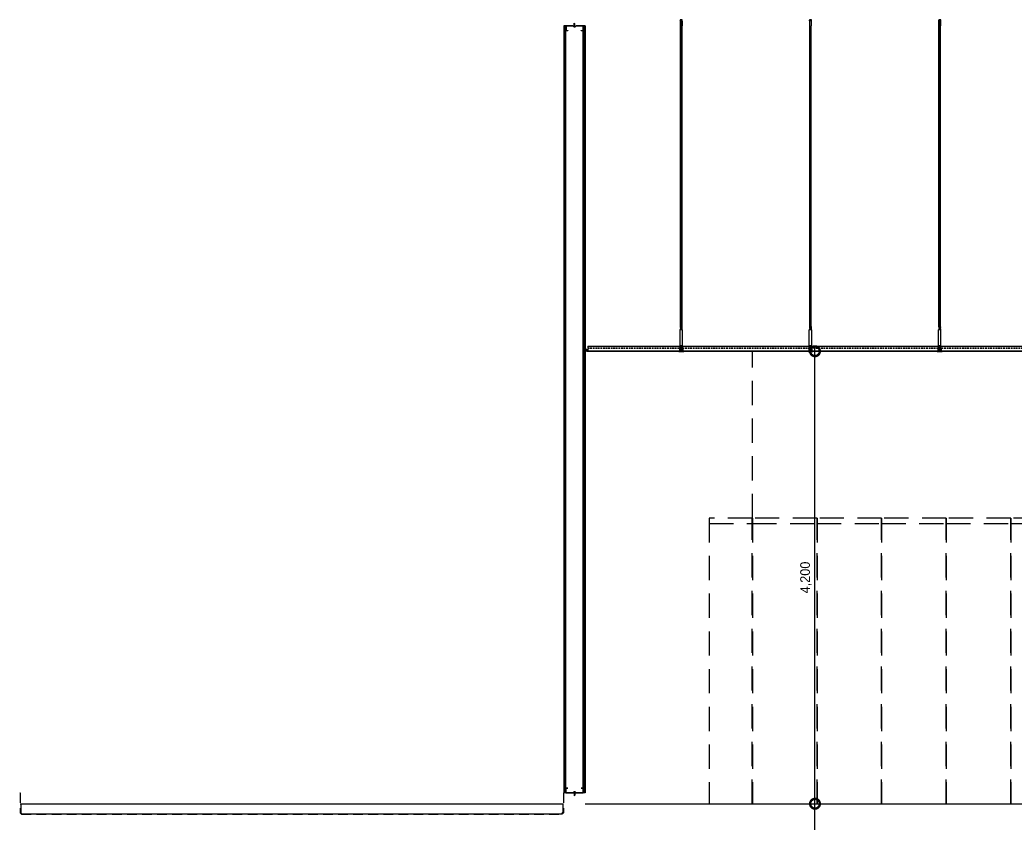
# Model space of a CAD drawing. Header units: millimetres. Extents: x 19868 to 801382, y -4805 to 85279.
# Drawn here: x 117988 to 127238, y 52490 to 59954 of the extents above; entities that cross this region are included whole.
import ezdxf

# ---------------------------------------------------------------- set-up
doc = ezdxf.new("R2010")
doc.units = ezdxf.units.MM
doc.header["$LTSCALE"] = 250
for name, pattern in [('A2', [8, 2, -2, 2, -2]), ('CENTER', [50.8, 31.75, -6.35, 6.35, -6.35]), ('CENTER2', [28.575, 19.05, -3.175, 3.175, -3.175]), ('H1', [1.5, 1, -0.5]), ('HID', [2.8, 1.8, -1]), ('HIDDEN', [9.525, 6.35, -3.175])]:
    doc.linetypes.add(name, pattern=pattern)
doc.layers.get('Defpoints').update_dxf_attribs({"color": 151})
for name, color, linetype in [('8입면선', 8, 'Continuous'), ('A-ETC-SERVER', 5, 'H1'), ('A-FIN', 6, 'Continuous'), ('A-FIN-8', 8, 'Continuous'), ('A-WALL-D', 7, 'Continuous'), ('A-WP', 1, 'HID'), ('C-1', 252, 'Continuous'), ('C-HANGER', 8, 'Continuous'), ('C-HANGER-C', 8, 'Continuous'), ('C-sec', 252, 'Continuous'), ('C-STL4', 252, 'Continuous'), ('C-STL6', 8, 'Continuous'), ('C-T-BAR MAIN-', 252, 'Continuous'), ('C-삼성엔지니어링_CEILING', 252, 'Continuous'), ('C-압출', 252, 'Continuous'), ('GAGAM-DT', 7, 'Continuous'), ('MO-S', 3, 'Continuous'), ('입면', 7, 'Continuous')]:
    doc.layers.add(name, color=color, linetype=linetype)
doc.layers.add('C-중심선', color=252, linetype='CENTER2', lineweight=20)
doc.layers.add('CK', color=221, linetype='Continuous', plot=False)
doc.styles.add('Gdim', font='')
doc.styles.get('Gdim').set_extended_font_data('Dotum')
doc.dimstyles.new('Gdim50', dxfattribs={"dimscale": 30, "dimtxt": 3, "dimasz": 6, "dimexe": 1.5, "dimexo": 2, "dimgap": 1, "dimtad": 1, "dimdec": 0, "dimzin": 0, "dimdsep": 46, "dimlunit": 6, "dimtxsty": 'Gdim', "dimblk": 'DOTSMALL', "dimcen": 1.5, "dimdle": 1.5, "dimclrd": 256, "dimclre": 256, "dimclrt": 256, "dimazin": 0, "dimtfac": 1, "dimtdec": 0, "dimtix": 1, "dimtmove": 2, "dimatfit": 3, "dimldrblk": 'DOTSMALL', "dimfxl": 1.5, "dimtolj": 1, "dimtzin": 0, "dimlwd": -1, "dimlwe": -1, "dimarcsym": 1})

# ---------------------------------------------------------------- blocks, each defined once
blk = doc.blocks.new('A$C8f9dbc63')
at = {"layer": 'A-ETC-SERVER', "color": 8, "linetype": 'HID', "ltscale": 0.5}
for p, q in [((0, 2650), (0, 4200)), ((-401.5, 2600), (-1.5, 2600)), ((0, 2600), (600, 2600)), ((600, 2600), (1200, 2600)), ((1200, 2600), (1800, 2600)), ((1800, 2600), (2400, 2600)), ((2400, 2600), (3000, 2600))]:
    blk.add_line(p, q, dxfattribs=at)
for points in [[(-401.5, 0), (-1.5, 0), (-1.5, 2650), (-401.5, 2650)], [(0, 0), (600, 0), (600, 2650), (0, 2650)], [(600, 0), (1200, 0), (1200, 2650), (600, 2650)], [(1200, 0), (1800, 0), (1800, 2650), (1200, 2650)], [(1800, 0), (2400, 0), (2400, 2650), (1800, 2650)], [(2400, 0), (3000, 0), (3000, 2650), (2400, 2650)]]:
    blk.add_lwpolyline(points, close=True, dxfattribs=at)
blk = doc.blocks.new('usgh')
at = {"layer": 'C-STL4'}
blk.add_lwpolyline([(1763311, 329517), (1763311, 329599), (1763381, 329599), (1763381, 329517)], close=True, dxfattribs=at)
at = {"layer": 'C-압출', "color": 252, "linetype": 'Continuous', "lineweight": 40, "extrusion": (0, 0, -1)}
for p, q in [((1763325, 329522), (1763320, 329517)), ((1763325, 329599), (1763322, 329596)), ((1763322, 329596), (1763325, 329592)), ((1763325, 329592), (1763322, 329588)), ((1763322, 329588), (1763325, 329584)), ((1763325, 329584), (1763322, 329580)), ((1763322, 329580), (1763325, 329576)), ((1763325, 329576), (1763322, 329572)), ((1763322, 329572), (1763325, 329568)), ((1763325, 329568), (1763322, 329565)), ((1763322, 329565), (1763325, 329561)), ((1763325, 329561), (1763322, 329557)), ((1763322, 329557), (1763325, 329553)), ((1763325, 329553), (1763322, 329549)), ((1763322, 329549), (1763325, 329545)), ((1763325, 329545), (1763322, 329541)), ((1763322, 329541), (1763325, 329538)), ((1763325, 329538), (1763322, 329534)), ((1763322, 329534), (1763325, 329530)), ((1763325, 329530), (1763322, 329526)), ((1763322, 329526), (1763325, 329522)), ((1763363, 329517), (1763368, 329522)), ((1763364, 329596), (1763368, 329599)), ((1763368, 329592), (1763364, 329596)), ((1763364, 329588), (1763368, 329592)), ((1763368, 329584), (1763364, 329588)), ((1763364, 329580), (1763368, 329584)), ((1763368, 329576), (1763364, 329580)), ((1763364, 329572), (1763368, 329576)), ((1763368, 329568), (1763364, 329572)), ((1763364, 329565), (1763368, 329568)), ((1763368, 329561), (1763364, 329565)), ((1763364, 329557), (1763368, 329561)), ((1763368, 329553), (1763364, 329557)), ((1763364, 329549), (1763368, 329553)), ((1763368, 329545), (1763364, 329549)), ((1763364, 329541), (1763368, 329545)), ((1763368, 329538), (1763364, 329541)), ((1763364, 329534), (1763368, 329538)), ((1763368, 329530), (1763364, 329534)), ((1763364, 329526), (1763368, 329530)), ((1763368, 329522), (1763364, 329526))]:
    blk.add_line(p, q, dxfattribs=at)
at = {"layer": 'C-중심선'}
blk.add_line((1763346, 329623), (1763346, 329480), dxfattribs=at)
blk = doc.blocks.new('r6okghj')
at = {"layer": 'C-삼성엔지니어링_CEILING'}
for p, q in [((1770244, 316436), (1770234, 316431)), ((1770244, 316390), (1770234, 316396)), ((1770344, 316436), (1770244, 316436)), ((1770253, 316436), (1770264, 316431)), ((1770253, 316390), (1770264, 316396)), ((1770274, 316436), (1770264, 316431)), ((1770264, 316396), (1770264, 316431)), ((1770274, 316390), (1770264, 316396)), ((1770314, 316436), (1770324, 316431)), ((1770314, 316390), (1770324, 316396)), ((1770334, 316436), (1770324, 316431)), ((1770324, 316396), (1770324, 316431)), ((1770334, 316390), (1770324, 316396)), ((1770344, 316436), (1770354, 316431)), ((1770344, 316390), (1770354, 316396))]:
    blk.add_line(p, q, dxfattribs=at)
for points in [[(1770234, 316431), (1770234, 316396)], [(1770244, 316390), (1770344, 316390)], [(1770354, 316396), (1770354, 316431)]]:
    blk.add_lwpolyline(points, dxfattribs=at)
blk = doc.blocks.new('격자틀-1')
at = {"layer": 'C-HANGER'}
for p, q in [((-16.4, 230.4), (6.3, 230.4)), ((-16.4, 230.4), (-16.4, 228.9)), ((-16.4, 228.9), (6.3, 228.9)), ((6.3, 230.4), (6.3, 228.9))]:
    blk.add_line(p, q, dxfattribs=at)
at = {"layer": 'C-HANGER-C'}
for p, q in [((-16.1, 52.1), (-16.1, 202)), ((6, 202), (-16.1, 202)), ((6, 52.1), (6, 202)), ((6, 52.1), (-16.1, 52.1))]:
    blk.add_line(p, q, dxfattribs=at)
at = {"layer": 'C-STL6', "linetype": 'CENTER2', "ltscale": 20}
blk.add_line((-5, 52.7), (-5, -5), dxfattribs=at)
at = {"layer": 'C-T-BAR MAIN-'}
blk.add_lwpolyline([(-14.3, 41.1), (-14.3, 52.1), (4.2, 52.1), (4.2, 41.1), (2.2, 41.1), (2.2, 50.1), (-12.3, 50.1), (-12.3, 41.1), (-14.3, 41.1)], dxfattribs=at)
at = {"layer": 'C-삼성엔지니어링_CEILING'}
for p, q in [((-14, 202), (-14, 203.8)), ((-12.4, 210.8), (-13.9, 209.9)), ((-12.4, 203.8), (-13.9, 204.7)), ((2.3, 210.8), (-12.4, 210.8)), ((2.3, 203.8), (-12.4, 203.8)), ((-11.1, 210.8), (-9.5, 209.9)), ((-11.1, 203.8), (-9.5, 204.7)), ((-10.7, 220.3), (-2.2, 222)), ((-10.7, 220.3), (-9.9, 221.6)), ((-10.7, 218.1), (1, 220.5)), ((-10.7, 220.3), (-9.9, 219.4)), ((-10.7, 218.1), (-9.9, 219.4)), ((-10.7, 215.9), (1, 218.3)), ((-10.7, 218.1), (-9.9, 217.2)), ((-10.7, 215.9), (-9.9, 217.2)), ((-10.7, 213.7), (1, 216.1)), ((-10.7, 215.9), (-9.9, 215)), ((-10.7, 213.7), (-9.9, 215)), ((-10.7, 213.7), (-9.9, 212.8)), ((-10.4, 213.4), (-10.4, 210.8)), ((-10.3, 222), (-9.9, 221.6)), ((-9.9, 221.6), (-7.6, 222)), ((-9.9, 221.6), (-7.6, 222)), ((-9.9, 219.4), (-0.2, 221.3)), ((-9.9, 219.4), (-0.2, 221.3)), ((-9.9, 217.2), (-0.2, 219.1)), ((-9.9, 217.2), (-0.2, 219.1)), ((-9.9, 215), (-0.2, 216.9)), ((-9.9, 215), (-0.2, 216.9)), ((-9.9, 212.8), (-0.2, 214.7)), ((-9.9, 212.8), (-0.2, 214.7)), ((-8, 210.8), (-9.5, 209.9)), ((-9.5, 204.7), (-9.5, 209.9)), ((-8, 203.8), (-9.5, 204.7)), ((-2.1, 210.8), (-0.6, 209.9)), ((-2.1, 203.8), (-0.6, 204.7)), ((1, 210.8), (-0.6, 209.9)), ((-0.6, 204.7), (-0.6, 209.9)), ((1, 203.8), (-0.6, 204.7)), ((-0.2, 221.3), (0.4, 222)), ((-0.2, 221.3), (1, 220.5)), ((-0.2, 219.1), (1, 220.5)), ((-0.2, 219.1), (1, 218.3)), ((-0.2, 216.9), (1, 218.3)), ((-0.2, 216.9), (1, 216.1)), ((-0.2, 214.7), (1, 216.1)), ((0.3, 215.3), (0.3, 210.8)), ((0.3, 215.3), (0.3, 210.8)), ((2.3, 210.8), (3.8, 209.9)), ((2.3, 203.8), (3.8, 204.7)), ((3.9, 202), (3.9, 203.8))]:
    blk.add_line(p, q, dxfattribs=at)
for points in [[(3.9, 203.8), (-14, 203.8)], [(-13.9, 209.9), (-13.9, 204.7)], [(-12.4, 203.8), (2.3, 203.8)], [(3.8, 204.7), (3.8, 209.9)]]:
    blk.add_lwpolyline(points, dxfattribs=at)
at = {"layer": 'C-압출', "linetype": 'Continuous', "lineweight": 40, "extrusion": (0, 0, -1)}
for p, q in [((-25.1, 0.3), (-25.1, 2.2)), ((-24.8, 2.5), (-12.6, 2.5)), ((-10.1, 0), (-24.8, 0)), ((-12.3, 2.8), (-12.3, 28.3)), ((-10.1, 50), (-8.3, 50)), ((-9.8, 19.7), (-9.8, 18.9)), ((-9.8, 18.9), (-9.2, 18.3)), ((-9.2, 18.3), (-9.8, 17.6)), ((-9.8, 17.6), (-9.2, 17)), ((-9.2, 17), (-9.8, 16.4)), ((-9.8, 16.4), (-9.2, 15.8)), ((-9.2, 15.8), (-9.8, 15.1)), ((-9.8, 15.1), (-9.2, 14.5)), ((-9.2, 14.5), (-9.8, 13.9)), ((-9.8, 13.9), (-9.2, 13.2)), ((-9.2, 13.2), (-9.8, 12.6)), ((-9.8, 12.6), (-9.2, 12)), ((-9.2, 12), (-9.8, 11.4)), ((-9.8, 11.4), (-9.2, 10.8)), ((-9.2, 10.8), (-9.8, 10.1)), ((-9.8, 10.1), (-9.2, 9.5)), ((-9.2, 9.5), (-9.8, 8.9)), ((-9.8, 8.9), (-9.2, 8.2)), ((-9.2, 8.2), (-9.8, 7.6)), ((-9.8, 7.6), (-9.2, 7)), ((-9.2, 7), (-9.8, 6.4)), ((-9.8, 6.4), (-9.2, 5.8)), ((-9.2, 5.8), (-9.8, 5.1)), ((-9.8, 5.1), (-9.2, 4.5)), ((-9.2, 4.5), (-9.8, 3.9)), ((-9.8, 3.9), (-9.2, 3.2)), ((-9.2, 3.2), (-9.8, 2.6)), ((-9.8, 2.6), (-9.2, 2)), ((-9.2, 2), (-9.8, 1.4)), ((-9.8, 1.4), (-9.8, 0.6)), ((-9.8, 0.6), (-9.8, 0.3)), ((-0.6, 20), (-9.5, 20)), ((-8.1, 49.7), (-8.1, 49.5)), ((-2, 49), (-2, 49.7)), ((-1.7, 50), (0.1, 50)), ((-0.9, 17.6), (-0.3, 18.3)), ((-0.3, 17), (-0.9, 17.6)), ((-0.9, 16.4), (-0.3, 17)), ((-0.3, 15.8), (-0.9, 16.4)), ((-0.9, 15.1), (-0.3, 15.8)), ((-0.3, 14.5), (-0.9, 15.1)), ((-0.9, 13.9), (-0.3, 14.5)), ((-0.3, 13.2), (-0.9, 13.9)), ((-0.9, 12.6), (-0.3, 13.2)), ((-0.3, 12), (-0.9, 12.6)), ((-0.9, 11.4), (-0.3, 12)), ((-0.3, 10.8), (-0.9, 11.4)), ((-0.9, 10.1), (-0.3, 10.8)), ((-0.3, 9.5), (-0.9, 10.1)), ((-0.9, 8.9), (-0.3, 9.5)), ((-0.3, 8.2), (-0.9, 8.9)), ((-0.9, 7.6), (-0.3, 8.2)), ((-0.3, 7), (-0.9, 7.6)), ((-0.9, 6.4), (-0.3, 7)), ((-0.3, 5.8), (-0.9, 6.4)), ((-0.9, 5.1), (-0.3, 5.8)), ((-0.3, 4.5), (-0.9, 5.1)), ((-0.9, 3.9), (-0.3, 4.5)), ((-0.3, 3.2), (-0.9, 3.9)), ((-0.9, 2.6), (-0.3, 3.2)), ((-0.3, 2), (-0.9, 2.6)), ((-0.9, 1.4), (-0.3, 2)), ((-0.3, 0.8), (-0.9, 1.4)), ((-0.3, 18.3), (-0.3, 19.7)), ((-0.3, 0.3), (-0.3, 0.8)), ((14.7, 0), (0, 0)), ((2.2, 28.3), (2.2, 2.8)), ((2.5, 2.5), (14.7, 2.5)), ((14.9, 2.2), (14.9, 0.3))]:
    blk.add_line(p, q, dxfattribs=at)
at = {"layer": 'C-압출', "linetype": 'Continuous', "lineweight": 40}
for p, q in [((-12.3, 28.3), (-12.3, 49.7)), ((-12, 50), (-8.3, 50)), ((-9.3, 31.3), (-9.3, 44.7)), ((-9, 45), (-8.3, 45)), ((-9, 31), (-1.1, 31)), ((-8.1, 49.7), (-8.1, 45.3)), ((-2, 49.7), (-2, 45.3)), ((-1.7, 50), (1.9, 50)), ((-1.7, 45), (-1.1, 45)), ((-0.8, 31.3), (-0.8, 44.7)), ((2.2, 28.3), (2.2, 49.7))]:
    blk.add_line(p, q, dxfattribs=at)
at = {"layer": 'C-압출', "linetype": 'Continuous', "lineweight": 40, "extrusion": (0, 0, -1)}
for centre, start, end in [((24.8, 0.3), 270, 0), ((12.6, 2.8), 180, 270), ((10.1, 0.3), 180, 270), ((9.5, 19.7), 0, 90), ((8.3, 49.7), 90, 180), ((1.7, 49.7), 0, 90), ((0.6, 19.7), 90, 180), ((0, 0.3), 270, 0), ((-2.5, 2.8), 270, 0), ((-14.7, 2.2), 90, 180), ((-14.7, 0.3), 180, 270)]:
    blk.add_arc(centre, 0.3, start, end, dxfattribs=at)
at = {"layer": 'C-압출', "linetype": 'Continuous', "lineweight": 40}
for centre, start, end in [((-12, 49.7), 90, 180), ((-9, 44.7), 90, 180), ((-9, 31.3), 180, 270), ((-8.3, 49.7), 0, 90), ((-8.3, 45.3), 270, 0), ((-1.7, 45.3), 180, 270), ((-1.1, 44.7), 0, 90), ((-1.1, 31.3), 270, 0), ((1.9, 49.7), 0, 90)]:
    blk.add_arc(centre, 0.3, start, end, dxfattribs=at)
at = {"layer": 'C-압출'}
blk.add_arc((-1.7, 49.7), 0.3, 90, 180, dxfattribs=at)
at = {"layer": 'C-중심선', "linetype": 'CENTER', "lineweight": 5}
blk.add_line((-14.5, 25.5), (4.4, 25.5), dxfattribs=at)
at = {"layer": 'C-HANGER-C'}
for name, p, xscale, yscale, zscale in [('r6okghj', (-263370.1, -46847), 0.1487691112046762, 0.1487691112046762, 0.1487691112046762), ('usgh', (-176673.6, -32977.4), 0.1001893939418906, 0.1001893939418906, 0.1001893939418906)]:
    blk.add_blockref(name, p, dxfattribs=dict(at, xscale=xscale, yscale=yscale, zscale=zscale))
blk = doc.blocks.new('_DotSmall')
at = {"color": 0, "linetype": 'ByBlock', "const_width": 0.5}
blk.add_lwpolyline([(-0.0625, 0, 1), (0.0625, 0, 1)], format="xyb", close=True, dxfattribs=at)
blk = doc.blocks.new('*D55')
at = {"layer": 'CK', "transparency": 16777216}
for p, q in [((124998.2, 52678.9), (125416, 52678.9)), ((125371, 47433.9), (125371, 52723.9)), ((124998.2, 47478.9), (125416, 47478.9))]:
    blk.add_line(p, q, dxfattribs=at)
at = {"layer": 'Defpoints', "color": 0, "transparency": 16777216}
for p in [(124938.2, 52678.9), (125371, 52678.9), (124938.2, 47478.9)]:
    blk.add_point(p, dxfattribs=at)
at = {"layer": 'CK', "transparency": 16777216, "xscale": 180, "yscale": 180, "zscale": 180}
for p, rotation in [((125371, 52678.9), 90), ((125371, 47478.9), 270)]:
    blk.add_blockref('_DotSmall', p, dxfattribs=dict(at, rotation=rotation))
at = {"layer": 'CK', "transparency": 16777216, "insert": (125287.2, 50078.9), "char_height": 90, "attachment_point": 5, "rotation": 90, "style": 'Gdim'}
blk.add_mtext('\\A1;5,200', dxfattribs=at)
blk = doc.blocks.new('*D56')
at = {"layer": 'CK', "transparency": 16777216}
for p, q in [((125371, 52633.9), (125371, 56923.9)), ((124998.2, 56878.9), (125416, 56878.9)), ((124998.2, 52678.9), (125416, 52678.9))]:
    blk.add_line(p, q, dxfattribs=at)
at = {"layer": 'Defpoints', "color": 0, "transparency": 16777216}
for p in [(124938.2, 56878.9), (125371, 56878.9), (124938.2, 52678.9)]:
    blk.add_point(p, dxfattribs=at)
at = {"layer": 'CK', "transparency": 16777216, "xscale": 180, "yscale": 180, "zscale": 180}
for p, rotation in [((125371, 56878.9), 90), ((125371, 52678.9), 270)]:
    blk.add_blockref('_DotSmall', p, dxfattribs=dict(at, rotation=rotation))
at = {"layer": 'CK', "transparency": 16777216, "insert": (125287.2, 54778.9), "char_height": 90, "attachment_point": 5, "rotation": 90, "style": 'Gdim'}
blk.add_mtext('\\A1;4,200', dxfattribs=at)
blk = doc.blocks.new('*U112')
at = {"layer": '8입면선', "color": 8}
for p, q in [((3316397.6, 472011.4), (3316397.6, 479131.4)), ((3316577.6, 472011.4), (3316577.6, 479131.4))]:
    blk.add_line(p, q, dxfattribs=at)
at = {"layer": 'A-WALL-D'}
for p, q in [((3316387.6, 479131.4), (3316387.6, 472011.4)), ((3316407.6, 479131.4), (3316387.6, 479131.4)), ((3316407.6, 472021.4), (3316407.6, 479131.4)), ((3316567.6, 472021.4), (3316567.6, 479131.4)), ((3316587.6, 479131.4), (3316567.6, 479131.4)), ((3316587.6, 479131.4), (3316587.6, 472011.4)), ((3316407.6, 472011.4), (3316387.6, 472011.4)), ((3316587.6, 472011.4), (3316567.6, 472011.4))]:
    blk.add_line(p, q, dxfattribs=at)
at = {"layer": 'CK', "linetype": 'Continuous'}
blk.add_line((3316472.9, 472011.4), (3316502.3, 472011.4), dxfattribs=at)
at = {"layer": 'GAGAM-DT', "color": 8}
for p, q in [((3316485.3, 479125.6), (3316485.3, 479157)), ((3316490.3, 479151.5), (3316485.3, 479157)), ((3316490.3, 479125.6), (3316490.3, 479151.5)), ((3316492.7, 479125.6), (3316482.8, 479125.6)), ((3316482.8, 479125.6), (3316482.8, 479122.1)), ((3316491.2, 479120.6), (3316484.3, 479120.6)), ((3316485.3, 479125.6), (3316485.3, 479120.6)), ((3316490.3, 479125.6), (3316490.3, 479120.6)), ((3316492.7, 479125.6), (3316492.7, 479122.1)), ((3316482.8, 472017.2), (3316482.8, 472020.7)), ((3316492.7, 472017.2), (3316482.8, 472017.2)), ((3316491.2, 472022.2), (3316484.3, 472022.2)), ((3316485.3, 472017.2), (3316485.3, 472022.2)), ((3316485.3, 472017.2), (3316485.3, 471985.8)), ((3316490.3, 471991.3), (3316485.3, 471985.8)), ((3316490.3, 472017.2), (3316490.3, 472022.2)), ((3316490.3, 472017.2), (3316490.3, 471991.3)), ((3316492.7, 472017.2), (3316492.7, 472020.7))]:
    blk.add_line(p, q, dxfattribs=at)
for centre, start, end in [((3316484.3, 479122.1), 180, 270), ((3316491.2, 479122.1), 270, 0), ((3316484.3, 472020.7), 90, 180), ((3316491.2, 472020.7), 0, 90)]:
    blk.add_arc(centre, 1.51, start, end, dxfattribs=at)
at = {"layer": '입면', "color": 6}
for p, q in [((3316407.6, 479086.4), (3316407.6, 479131.4)), ((3316407.6, 479131.4), (3316472.9, 479131.4)), ((3316425.4, 479086.4), (3316407.6, 479086.4)), ((3316472.4, 479130.2), (3316408.8, 479130.2)), ((3316408.8, 479130.2), (3316408.8, 479087.6)), ((3316408.8, 479087.6), (3316425.4, 479087.6)), ((3316425.4, 479087.6), (3316425.4, 479086.4)), ((3316477.4, 479124.4), (3316472.4, 479130.2)), ((3316472.9, 479131.4), (3316477.9, 479125.6)), ((3316497.8, 479124.4), (3316477.4, 479124.4)), ((3316477.9, 479125.6), (3316497.3, 479125.6)), ((3316497.3, 479125.6), (3316502.3, 479131.4)), ((3316502.8, 479130.2), (3316497.8, 479124.4)), ((3316502.3, 479131.4), (3316567.6, 479131.4)), ((3316566.4, 479130.2), (3316502.8, 479130.2)), ((3316549.8, 479086.4), (3316549.8, 479087.6)), ((3316549.8, 479087.6), (3316566.4, 479087.6)), ((3316567.6, 479086.4), (3316549.8, 479086.4)), ((3316566.4, 479087.6), (3316566.4, 479130.2)), ((3316567.6, 479131.4), (3316567.6, 479086.4)), ((3316425.4, 472056.4), (3316407.6, 472056.4)), ((3316407.6, 472056.4), (3316407.6, 472011.4)), ((3316408.8, 472012.6), (3316408.8, 472055.2)), ((3316408.8, 472055.2), (3316425.4, 472055.2)), ((3316425.4, 472055.2), (3316425.4, 472056.4)), ((3316567.6, 472056.4), (3316549.8, 472056.4)), ((3316549.8, 472056.4), (3316549.8, 472055.2)), ((3316549.8, 472055.2), (3316566.4, 472055.2)), ((3316566.4, 472055.2), (3316566.4, 472012.6)), ((3316567.6, 472011.4), (3316567.6, 472056.4)), ((3316407.6, 472011.4), (3316472.9, 472011.4)), ((3316472.4, 472012.6), (3316408.8, 472012.6)), ((3316477.4, 472018.5), (3316472.4, 472012.6)), ((3316472.9, 472011.4), (3316477.9, 472017.3)), ((3316497.8, 472018.5), (3316477.4, 472018.5)), ((3316477.9, 472017.3), (3316497.3, 472017.3)), ((3316497.3, 472017.3), (3316502.3, 472011.4)), ((3316502.8, 472012.6), (3316497.8, 472018.5)), ((3316502.3, 472011.4), (3316567.6, 472011.4)), ((3316566.4, 472012.6), (3316502.8, 472012.6))]:
    blk.add_line(p, q, dxfattribs=at)

msp = doc.modelspace()

# ---------------------------------------------------------------- linework, layer by layer
at = {"layer": 'A-FIN'}
for p, q in [((117991.2, 52678.9), (123035.2, 52678.9)), ((123238.2, 52678.9), (154038.2, 52678.9))]:
    msp.add_line(p, q, dxfattribs=at)
at = {"layer": 'A-FIN-8'}
for p, q in [((117996.2, 52678.9), (117996.2, 52597.1)), ((123030.2, 52678.9), (123030.2, 52597.1)), ((118006.4, 52586.9), (117996.2, 52597.1)), ((118006.4, 52586.9), (123020, 52586.9)), ((123020, 52586.9), (123030.2, 52597.1))]:
    msp.add_line(p, q, dxfattribs=at)
at = {"layer": 'A-WP', "ltscale": 0.2}
for p, q in [((118003.4, 52581.9), (117991.2, 52594.1)), ((118003.4, 52581.9), (123023.1, 52581.9)), ((123023.1, 52581.9), (123035.2, 52594.1))]:
    msp.add_line(p, q, dxfattribs=at)
at = {"layer": 'A-WP', "linetype": 'HID', "ltscale": 0.2}
for points in [[(117988.2, 52778.9), (117991.2, 52778.9), (117991.2, 52594.1)], [(123038.2, 52778.9), (123035.2, 52778.9), (123035.2, 52594.1)]]:
    msp.add_lwpolyline(points, dxfattribs=at)
at = {"layer": 'C-1', "linetype": 'A2'}
for p, q in [((124120.7, 59946.1), (124119.6, 59948.9)), ((124125.8, 59951.2), (124120.1, 59950)), ((124124.5, 59941.7), (124120.2, 59951.5)), ((124120.7, 59946.1), (124121.6, 59946.4)), ((124121.4, 59944.4), (124122.2, 59944.7)), ((124122.4, 59941.7), (124121.4, 59944.4)), ((124122.2, 59944.7), (124121.6, 59946.4)), ((124136.9, 59953.8), (124121.7, 59953.8)), ((124122.4, 59898.9), (124122.4, 59941.7)), ((124124.5, 59898.9), (124124.5, 59941.7)), ((124129.3, 59942.5), (124126.7, 59950.7)), ((124129.3, 59942.5), (124131.9, 59950.7)), ((124138.5, 59950), (124132.9, 59951.2)), ((124134.2, 59941.7), (124138.4, 59951.5)), ((124134.2, 59941.7), (124134.2, 59898.9)), ((124136.2, 59941.7), (124137.3, 59944.4)), ((124136.2, 59941.7), (124136.2, 59898.9)), ((124136.4, 59944.7), (124137, 59946.4)), ((124137.3, 59944.4), (124136.4, 59944.7)), ((124137.9, 59946.1), (124137, 59946.4)), ((124137.9, 59946.1), (124139, 59948.9)), ((125320.7, 59946.1), (125319.6, 59948.9)), ((125325.8, 59951.2), (125320.1, 59950)), ((125324.5, 59941.7), (125320.2, 59951.5)), ((125320.7, 59946.1), (125321.6, 59946.4)), ((125321.4, 59944.4), (125322.2, 59944.7)), ((125322.4, 59941.7), (125321.4, 59944.4)), ((125322.2, 59944.7), (125321.6, 59946.4)), ((125336.9, 59953.8), (125321.7, 59953.8)), ((125322.4, 59898.9), (125322.4, 59941.7)), ((125324.5, 59898.9), (125324.5, 59941.7)), ((125329.3, 59942.5), (125326.7, 59950.7)), ((125329.3, 59942.5), (125331.9, 59950.7)), ((125338.5, 59950), (125332.9, 59951.2)), ((125334.2, 59941.7), (125338.4, 59951.5)), ((125334.2, 59941.7), (125334.2, 59898.9)), ((125336.2, 59941.7), (125337.3, 59944.4)), ((125336.2, 59941.7), (125336.2, 59898.9)), ((125336.4, 59944.7), (125337, 59946.4)), ((125337.3, 59944.4), (125336.4, 59944.7)), ((125337.9, 59946.1), (125337, 59946.4)), ((125337.9, 59946.1), (125339, 59948.9)), ((126520.7, 59946.1), (126519.6, 59948.9)), ((126525.8, 59951.2), (126520.1, 59950)), ((126524.5, 59941.7), (126520.2, 59951.5)), ((126520.7, 59946.1), (126521.6, 59946.4)), ((126521.4, 59944.4), (126522.2, 59944.7)), ((126522.4, 59941.7), (126521.4, 59944.4)), ((126522.2, 59944.7), (126521.6, 59946.4)), ((126536.9, 59953.8), (126521.7, 59953.8)), ((126522.4, 59898.9), (126522.4, 59941.7)), ((126524.5, 59898.9), (126524.5, 59941.7)), ((126529.3, 59942.5), (126526.7, 59950.7)), ((126529.3, 59942.5), (126531.9, 59950.7)), ((126538.5, 59950), (126532.9, 59951.2)), ((126534.2, 59941.7), (126538.4, 59951.5)), ((126534.2, 59941.7), (126534.2, 59898.9)), ((126536.2, 59941.7), (126537.3, 59944.4)), ((126536.2, 59941.7), (126536.2, 59898.9)), ((126536.4, 59944.7), (126537, 59946.4)), ((126537.3, 59944.4), (126536.4, 59944.7)), ((126537.9, 59946.1), (126537, 59946.4)), ((126537.9, 59946.1), (126539, 59948.9))]:
    msp.add_line(p, q, dxfattribs=at)
for centre, radius, start, end in [((124120.3, 59949.2), 0.808, 102.52881, 201.80141), ((124121.7, 59952.2), 1.62, 90, 203.42869), ((124125.9, 59950.4), 0.808, 17.65012, 102.52881), ((124132.7, 59950.4), 0.808, 77.47119, 162.34988), ((124136.9, 59952.2), 1.62, 336.57131, 90), ((124138.3, 59949.2), 0.808, 338.19859, 77.47119), ((125320.3, 59949.2), 0.808, 102.52881, 201.80141), ((125321.7, 59952.2), 1.62, 90, 203.42869), ((125325.9, 59950.4), 0.808, 17.65012, 102.52881), ((125332.7, 59950.4), 0.808, 77.47119, 162.34988), ((125336.9, 59952.2), 1.62, 336.57131, 90), ((125338.3, 59949.2), 0.808, 338.19859, 77.47119), ((126520.3, 59949.2), 0.808, 102.52881, 201.80141), ((126521.7, 59952.2), 1.62, 90, 203.42869), ((126525.9, 59950.4), 0.808, 17.65012, 102.52881), ((126532.7, 59950.4), 0.808, 77.47119, 162.34988), ((126536.9, 59952.2), 1.62, 336.57131, 90), ((126538.3, 59949.2), 0.808, 338.19859, 77.47119)]:
    msp.add_arc(centre, radius, start, end, dxfattribs=at)
at = {"layer": 'C-HANGER'}
for p, q in [((124122.1, 57106.9), (124122.1, 59898.9)), ((124123, 57106.9), (124123, 59898.9)), ((124135.6, 57106.9), (124135.6, 59898.9)), ((124136.5, 57106.9), (124136.5, 59898.9)), ((125322.1, 57106.9), (125322.1, 59898.9)), ((125323, 57106.9), (125323, 59898.9)), ((125335.6, 57106.9), (125335.6, 59898.9)), ((125336.5, 57106.9), (125336.5, 59898.9)), ((126522.1, 57106.9), (126522.1, 59898.9)), ((126523, 57106.9), (126523, 59898.9)), ((126535.6, 57106.9), (126535.6, 59898.9)), ((126536.5, 57106.9), (126536.5, 59898.9))]:
    msp.add_line(p, q, dxfattribs=at)
at = {"layer": 'C-sec'}
for points in [[(123261.1, 56879.7), (124115.4, 56879.7, 0.361786), (124115.6, 56880), (124115.6, 56901.7), (124116.3, 56901.7), (124116.3, 56879.2, -0.414214), (124116, 56878.9), (123260.5, 56878.9, -0.414214), (123260.2, 56879.2), (123260.2, 56901.7), (123260.9, 56901.7), (123260.9, 56880, 0.414214), (123261.2, 56879.7)], [(124143.3, 56879.7), (125315.4, 56879.7, 0.361786), (125315.6, 56880), (125315.6, 56901.7), (125316.3, 56901.7), (125316.3, 56879.2, -0.414214), (125316, 56878.9), (124142.6, 56878.9, -0.414214), (124142.3, 56879.2), (124142.3, 56901.7), (124143, 56901.7), (124143, 56880, 0.414214), (124143.3, 56879.7)], [(125343.3, 56879.7), (126515.4, 56879.7, 0.361786), (126515.6, 56880), (126515.6, 56901.7), (126516.3, 56901.7), (126516.3, 56879.2, -0.414214), (126516, 56878.9), (125342.6, 56878.9, -0.414214), (125342.3, 56879.2), (125342.3, 56901.7), (125343, 56901.7), (125343, 56880, 0.414214), (125343.3, 56879.7)], [(126543.3, 56879.7), (127715.4, 56879.7, 0.361786), (127715.6, 56880), (127715.6, 56901.7), (127716.3, 56901.7), (127716.3, 56879.2, -0.414214), (127716, 56878.9), (126542.6, 56878.9, -0.414214), (126542.3, 56879.2), (126542.3, 56901.7), (126543, 56901.7), (126543, 56880, 0.414214), (126543.3, 56879.7)]]:
    msp.add_lwpolyline(points, format="xyb", dxfattribs=at)
at = {"layer": 'C-STL6'}
msp.add_line((123260.2, 56926.4), (138516.3, 56926.4), dxfattribs=at)
at = {"layer": 'C-STL6', "linetype": 'HIDDEN', "ltscale": 0.01}
for p, q in [((123260.2, 56926.4), (123260.2, 56907.5)), ((123260.2, 56921.5), (138516.3, 56921.5)), ((123260.2, 56907.5), (138516.3, 56907.5))]:
    msp.add_line(p, q, dxfattribs=at)
at = {"layer": 'MO-S'}
msp.add_line((123243, 56900.1), (123234.9, 56900.1), dxfattribs=at)
msp.add_lwpolyline([(123238.2, 56907.7), (123239.4, 56907.7), (123239.4, 56893.9), (123254.4, 56893.9), (123254.4, 56878.9), (123268.2, 56878.9), (123268.2, 56877.7), (123253.2, 56877.7), (123253.2, 56892.7), (123238.2, 56892.7)], close=True, dxfattribs=at)

# ---------------------------------------------------------------- block references
at = {"layer": 'A-ETC-SERVER'}
msp.add_blockref('A$C8f9dbc63', (124789.7, 52678.9), dxfattribs=at)
at = {"layer": 'A-WALL-D'}
msp.add_blockref('*U112', (-3193349.4, -419232.5), dxfattribs=at)
at = {"layer": 'C-sec'}
for p in [(124134.4, 56876.4), (125334.4, 56876.4), (126534.4, 56876.4)]:
    msp.add_blockref('격자틀-1', p, dxfattribs=at)

# ---------------------------------------------------------------- dimensions: what is measured, and where the dimension line sits
at = {"layer": 'CK'}
for base, p1, p2, picture, middle in [((125371, 56878.9), (124938.2, 52678.9), (124938.2, 56878.9), '*D56', (125287.2, 54778.9)), ((125371, 52678.9), (124938.2, 47478.9), (124938.2, 52678.9), '*D55', (125287.2, 50078.9))]:
    dim = msp.add_linear_dim(base=base, p1=p1, p2=p2, angle=90, dimstyle='Gdim50', dxfattribs=at)
    dim.commit()
    dim.dimension.update_dxf_attribs({"geometry": picture, "text_midpoint": middle})

doc.saveas('drawing.dxf')
